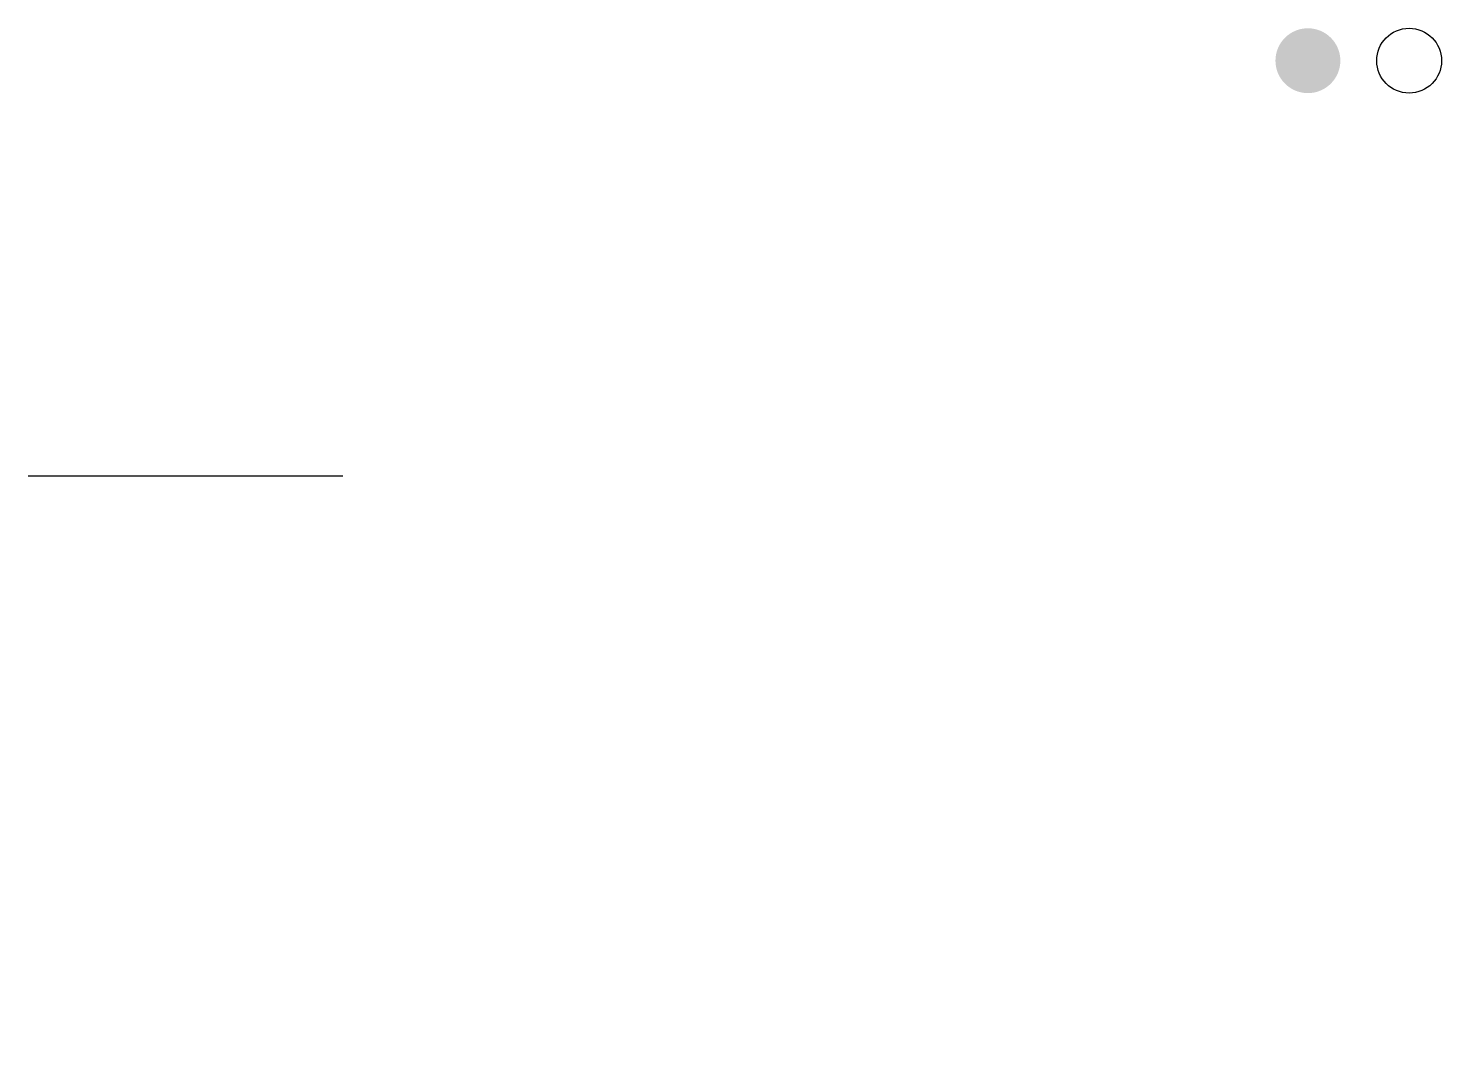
# Model space of a CAD drawing. Header units: millimetres. Extents: x 157 to 443, y 0 to 208.
import ezdxf

# ---------------------------------------------------------------- set-up
doc = ezdxf.new("R2010")
doc.units = ezdxf.units.MM
doc.header["$MEASUREMENT"] = 0

# ---------------------------------------------------------------- blocks, each defined once
blk = doc.blocks.new('A$C0270769e')
at = {"linetype": 'Continuous', "extrusion": (0.707107, -0.707107, 1.69732e-16)}
h = blk.add_hatch(color=8, dxfattribs=at)
edge = h.paths.add_edge_path()
edge.add_ellipse((-74.81, -201.2), major_axis=(-9.42, 0), ratio=0.694566, start_angle=0, end_angle=360, ccw=False)
blk.add_ellipse((-32.83, -72.97, -201.2), major_axis=(-6.66, -6.66), ratio=0.694566, start_param=3.141593, end_param=9.424778, dxfattribs=at)

msp = doc.modelspace()

# ---------------------------------------------------------------- linework, layer by layer
at = {"extrusion": (0, -1, 0)}
msp.add_line((157.27, 117.45, 13.89), (220.68, 117.45, 77.31), dxfattribs=at)

# ---------------------------------------------------------------- block references
at = {"extrusion": (0, -1, 0), "rotation": 1}
msp.add_blockref('A$C0270769e', (467.32, 14.67), dxfattribs=at)

doc.saveas('drawing.dxf')
